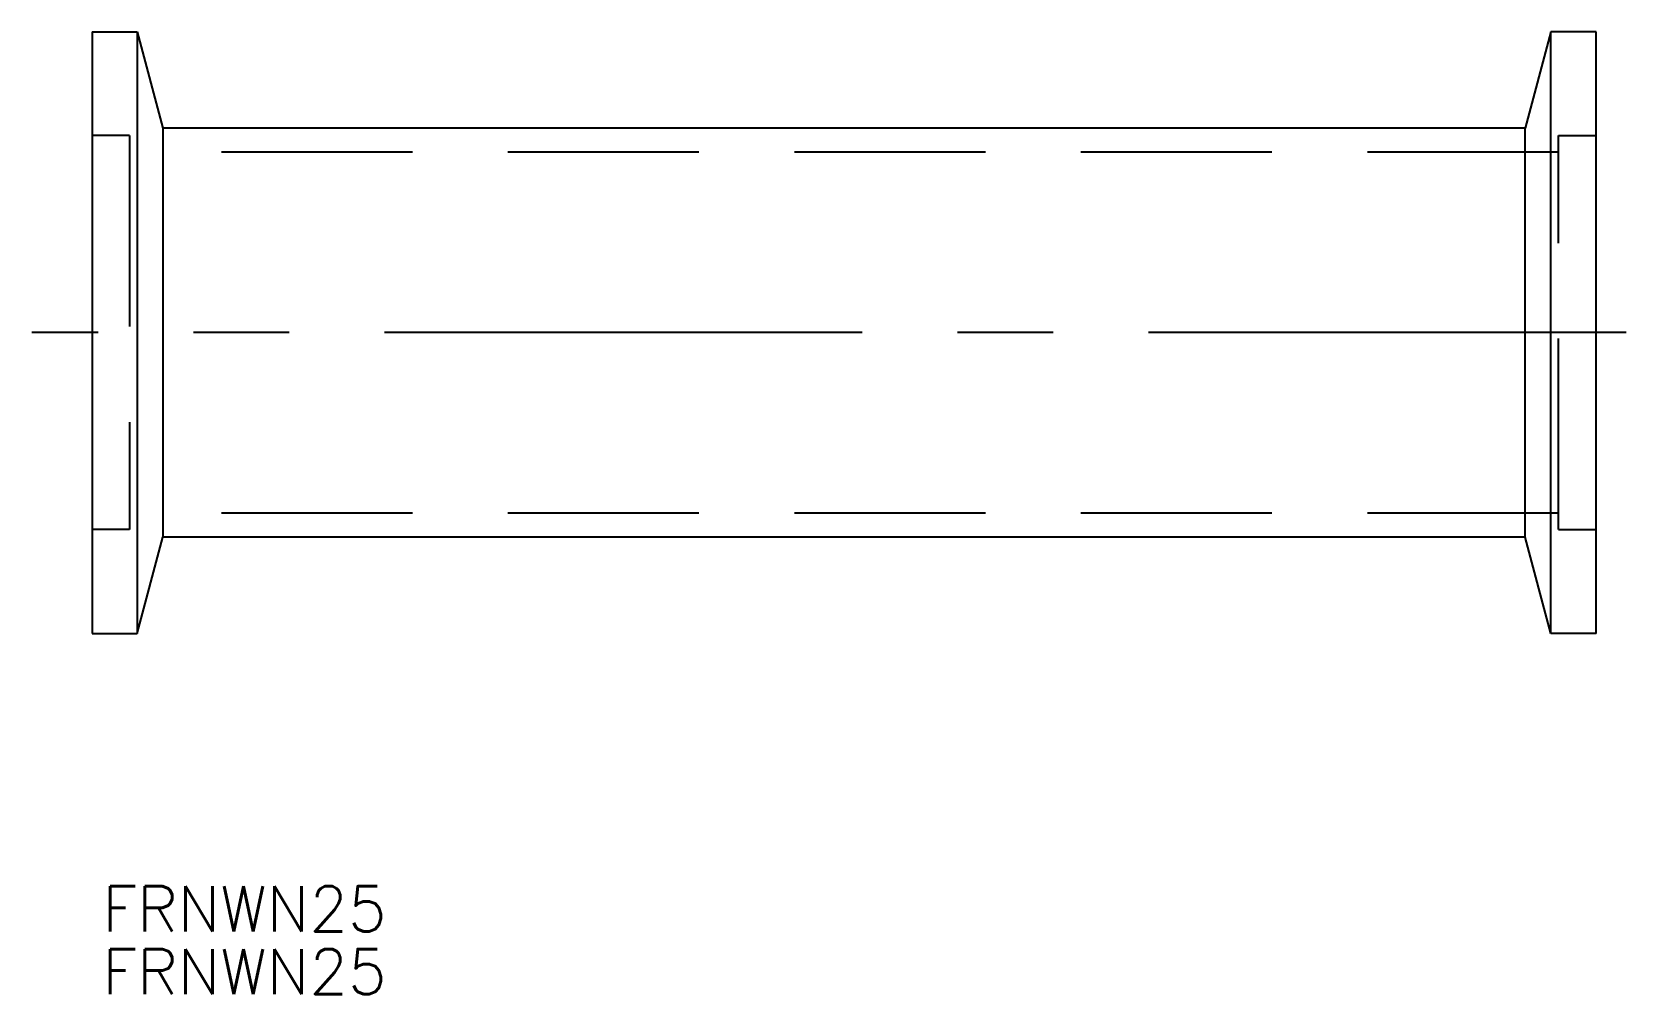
# Model space of a CAD drawing. Extents: x -4 to 102, y -44 to 20.
import ezdxf

# ---------------------------------------------------------------- set-up
doc = ezdxf.new("R2010")
doc.units = 0
doc.linetypes.add('CENTER', pattern=[50.8, 31.75, -6.35, 6.35, -6.35])
doc.linetypes.add('DASHED', pattern=[19.05, 12.7, -6.35])
doc.layers.get('0').update_dxf_attribs({"linetype": 'CONTINUOUS'})
doc.layers.add('CENTER', color=1, linetype='CENTER')
doc.styles.get("Standard").update_dxf_attribs({"font": 'txt.shx', "height": 3, "bigfont": 'bigfont.shx'})

msp = doc.modelspace()

# ---------------------------------------------------------------- linework, layer by layer
at = {"color": 7, "linetype": 'CONTINUOUS'}
for p, q in [((0, 20), (3, 20)), ((0, 20), (0, -20)), ((3, 20), (4.71, 13.6)), ((3, 20), (3, -20)), ((97, 20), (95.29, 13.6)), ((100, 20), (97, 20)), ((97, -20), (97, 20)), ((100, -20), (100, 20)), ((95.32, 13.6), (4.71, 13.6)), ((4.71, 13.6), (4.71, -13.6)), ((95.29, -13.6), (95.29, 13.6)), ((3, -20), (4.71, -13.6)), ((95.32, -13.6), (4.71, -13.6)), ((97, -20), (95.29, -13.6)), ((0, -20), (3, -20)), ((100, -20), (97, -20))]:
    msp.add_line(p, q, dxfattribs=at)
at = {"color": 3, "linetype": 'DASHED'}
for p, q in [((2.5, 13.1), (0, 13.1)), ((2.5, 13.1), (2.5, -13.1)), ((97.5, 13.1), (100, 13.1)), ((97.5, -13.1), (97.5, 13.1)), ((97.5, 12), (2.5, 12)), ((97.5, -12), (2.5, -12)), ((2.5, -13.1), (0, -13.1)), ((97.5, -13.1), (100, -13.1))]:
    msp.add_line(p, q, dxfattribs=at)
at = {"layer": 'CENTER', "color": 1, "linetype": 'CENTER'}
msp.add_line((102, 0), (-4, 0), dxfattribs=at)

# ---------------------------------------------------------------- texts
at = {"color": 7, "linetype": 'CONTINUOUS'}
for p in [(0.69, -39.82), (0.69, -43.99)]:
    msp.add_text('FRNWN25', height=3, dxfattribs=at).set_placement(p)

doc.saveas('drawing.dxf')
